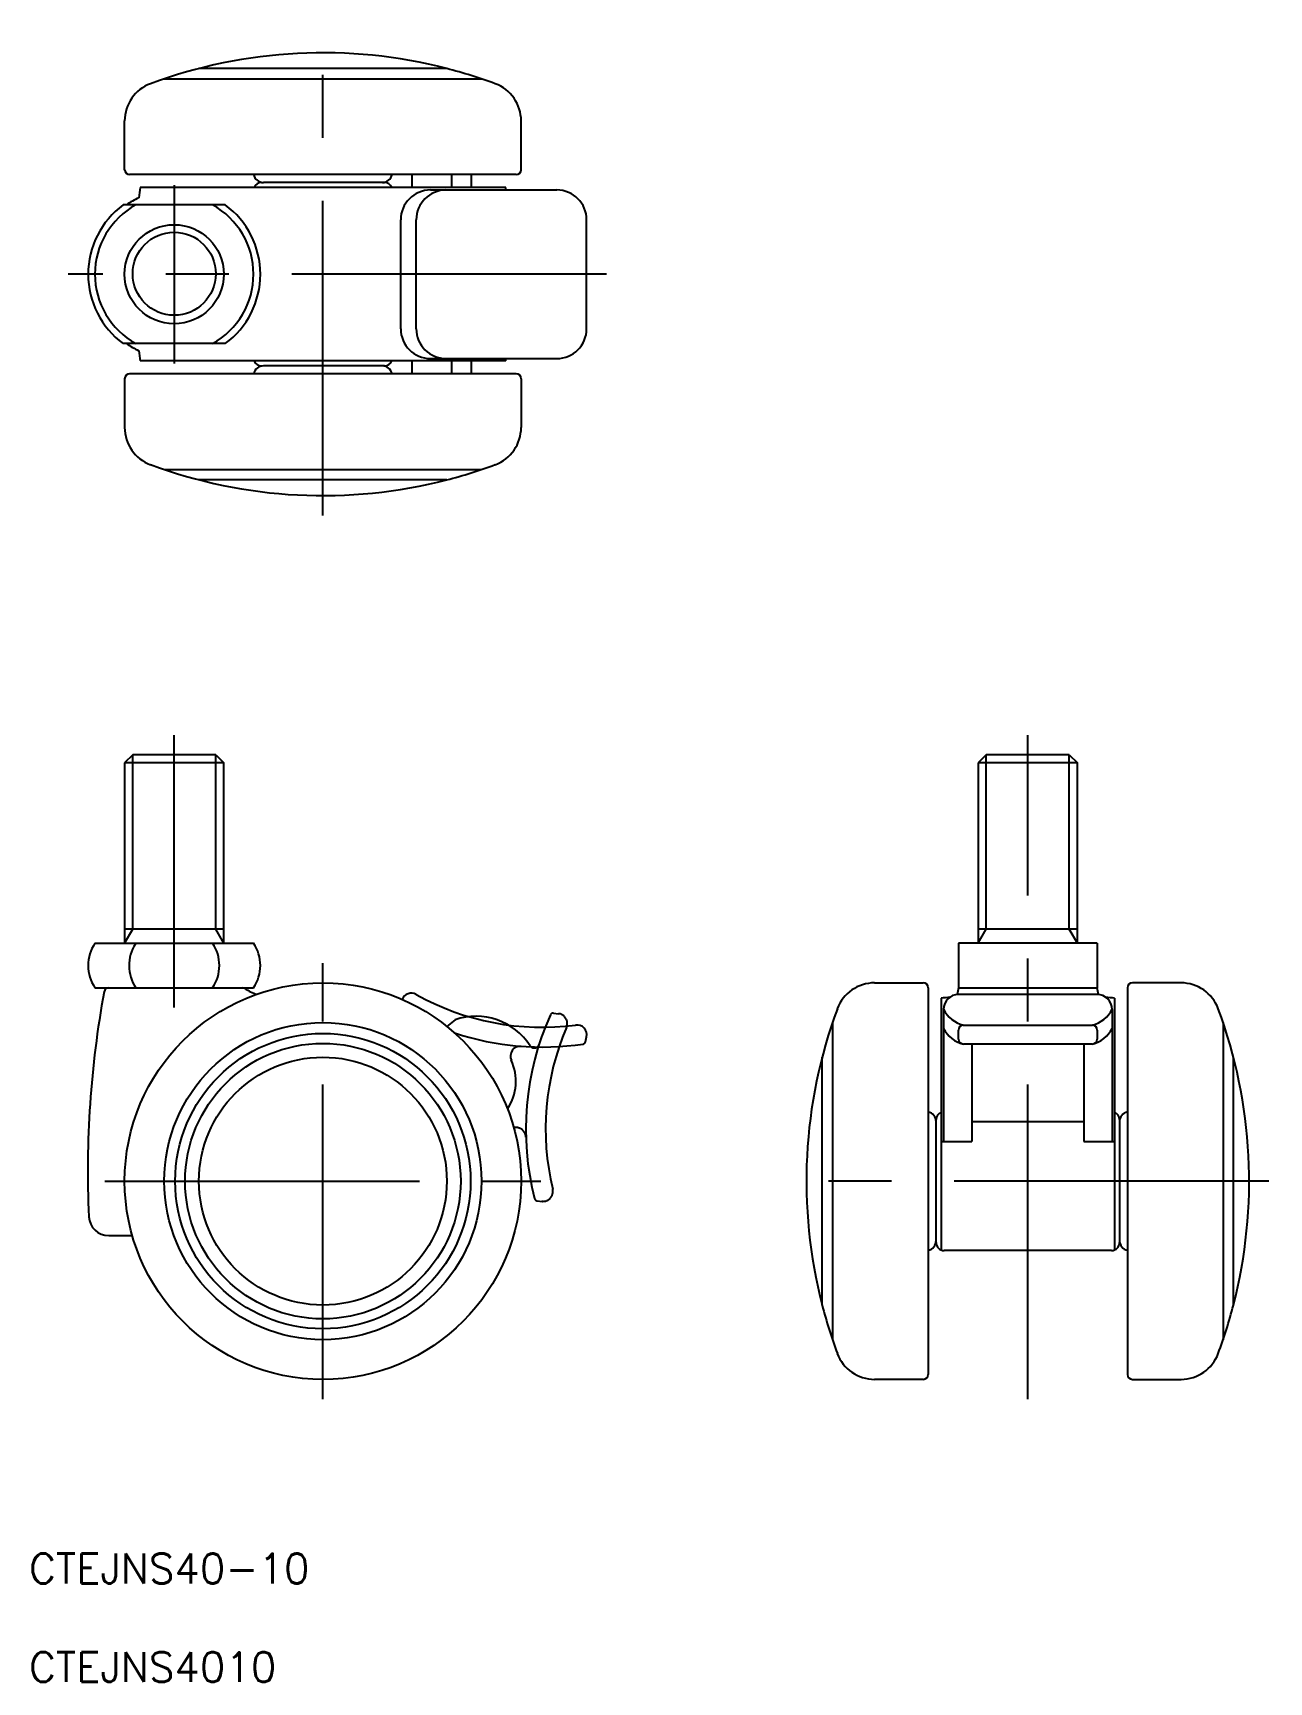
# Model space of a CAD drawing. Extents: x -29 to 95, y -51 to 116.
import ezdxf

# ---------------------------------------------------------------- set-up
doc = ezdxf.new("R2010")
doc.units = 0
doc.linetypes.add('CENTER', pattern=[50.8, 31.75, -6.35, 6.35, -6.35])
doc.linetypes.add('PHANTOM', pattern=[63.5, 31.75, -6.35, 6.35, -6.35, 6.35, -6.35])
doc.layers.get('0').update_dxf_attribs({"linetype": 'CONTINUOUS'})
doc.layers.add('CENTER', color=1, linetype='CENTER')
doc.styles.get("Standard").update_dxf_attribs({"font": 'txt.shx', "height": 3, "bigfont": 'bigfont.shx'})

msp = doc.modelspace()

# ---------------------------------------------------------------- linework, layer by layer
at = {"color": 7, "linetype": 'CONTINUOUS'}
for p, q in [((12.5, 112.24), (-12.5, 112.24)), ((-16, 111.2), (16, 111.2)), ((-20, 102.04), (-20, 106.96)), ((20, 102.04), (20, 106.96)), ((19.5, 101.54), (-19.5, 101.54)), ((9, 100.24), (9, 101.54)), ((13, 100.24), (13, 101.54)), ((15, 100.24), (15, 101.54)), ((18.45, 100.24), (-18.45, 100.24)), ((6.2, 100.74), (-6, 100.74)), ((10.85, 99.99), (23.61, 99.99)), ((-9.85, 98.49), (-20.15, 98.49)), ((7.85, 85.99), (7.85, 96.99)), ((9.42, 85.99), (9.42, 96.99)), ((26.61, 85.99), (26.61, 96.99)), ((-9.85, 84.49), (-20.15, 84.49)), ((18.45, 82.74), (-18.45, 82.74)), ((6.2, 82.24), (-6, 82.24)), ((9, 81.44), (9, 82.74)), ((10.85, 82.99), (23.61, 82.99)), ((13, 81.44), (13, 82.74)), ((15, 81.44), (15, 82.74)), ((-20, 80.94), (-20, 76.03)), ((19.5, 81.44), (-19.5, 81.44)), ((20, 80.94), (20, 76.03)), ((-16, 71.78), (16, 71.78)), ((12.5, 70.74), (-12.5, 70.74)), ((-19.19, 43), (-20, 42.19)), ((-10, 42.19), (-20, 42.19)), ((-20, 42.19), (-20, 24)), ((-10.81, 43), (-19.19, 43)), ((-10.81, 43), (-10, 42.19)), ((-10, 24), (-10, 42.19)), ((66.93, 43), (66.12, 42.19)), ((76.12, 42.19), (66.12, 42.19)), ((66.12, 42.19), (66.12, 24)), ((75.3, 43), (66.93, 43)), ((75.3, 43), (76.12, 42.19)), ((76.12, 24), (76.12, 42.19)), ((-10, 25.41), (-20, 25.41)), ((76.12, 25.41), (66.12, 25.41)), ((-23, 24), (-7, 24)), ((78.12, 24), (64.12, 24)), ((64.12, 24), (64.12, 19.5)), ((78.12, 24), (78.12, 19.5)), ((55.65, 20), (60.57, 20)), ((86.58, 20), (81.67, 20)), ((-23, 19.5), (-7, 19.5)), ((61.07, 19.5), (61.07, -19.5)), ((62.37, 18.45), (62.37, -6.94)), ((64.12, 19.5), (78.12, 19.5)), ((78.12, 18.83), (64.12, 18.83)), ((79.87, 18.45), (79.87, -6.94)), ((81.17, 19.5), (81.17, -19.5)), ((62.62, 17.33), (62.62, 4)), ((79.62, 17.33), (79.62, 4)), ((51.41, 16), (51.41, -16)), ((64.12, 14.74), (64.12, 15.24)), ((64.62, 15.74), (77.62, 15.74)), ((78.12, 15.24), (78.12, 14.33)), ((90.83, 16), (90.83, -16)), ((26.51, 14.06), (26.61, 14.54)), ((64.12, 14.33), (64.12, 14.74)), ((77.62, 13.83), (64.62, 13.83)), ((65.47, 13.83), (65.47, 4)), ((76.77, 13.83), (76.77, 4)), ((50.37, -12.5), (50.37, 12.5)), ((91.87, -12.5), (91.87, 12.5)), ((61.87, -6.2), (61.87, 6.2)), ((65.47, 6), (76.77, 6)), ((80.37, 6.2), (80.37, -6.2)), ((62.37, 4), (65.47, 4)), ((76.77, 4), (79.87, 4)), ((-21.61, -5.5), (-19.23, -5.5)), ((79.57, -7), (62.67, -7)), ((60.57, -20), (55.65, -20)), ((81.67, -20), (86.58, -20))]:
    msp.add_line(p, q, dxfattribs=at)
at = {"color": 3, "linetype": 'CONTINUOUS'}
for p, q in [((-19.19, 25.41), (-19.19, 43)), ((-10.81, 25.41), (-10.81, 43)), ((66.93, 25.41), (66.93, 43)), ((75.3, 25.41), (75.3, 43)), ((-20, 24), (-19.19, 25.41)), ((-10, 24), (-10.81, 25.41)), ((66.12, 24), (66.93, 25.41)), ((76.12, 24), (75.3, 25.41))]:
    msp.add_line(p, q, dxfattribs=at)
at = {"color": 3, "linetype": 'PHANTOM'}
for p, q in [((23.26, 16.95), (23.77, 16.89)), ((13.33, 16.28), (12.5, 15.61)), ((21.62, -1.98), (22.11, -2.04))]:
    msp.add_line(p, q, dxfattribs=at)
at = {"color": 7, "linetype": 'CONTINUOUS'}
for centre, radius in [((-15, 91.49), 5), ((0, 0), 20), ((0, 0), 16), ((0, 0), 14.9), ((0, 0), 13.9), ((0, 0), 12.5)]:
    msp.add_circle(centre, radius, dxfattribs=at)
at = {"color": 3, "linetype": 'CONTINUOUS'}
msp.add_circle((-15, 91.54), 4.19, dxfattribs=at)
at = {"color": 7, "linetype": 'CONTINUOUS'}
for centre, radius, start, end in [((0, 63.83), 50, 75.5225, 110.3544), ((0, 63.83), 50, 69.6456, 75.5225), ((-16, 106.96), 4, 110.3544, 180), ((16, 106.96), 4, 0, 69.6456), ((-19.5, 102.04), 0.5, 180, 270), ((-6, 101.74), 1, 191.537, 270), ((6, 101.74), 1, 270, 348.463), ((19.5, 102.04), 0.5, 270, 360), ((51, 91.49), 70, 172.8192, 173.6747), ((-6.2, 99.94), 0.8, 90, 157.9757), ((6.2, 99.94), 0.8, 22.0243, 90), ((10.85, 96.99), 3, 90, 180), ((12.42, 96.99), 3, 90, 180), ((-51, 91.49), 70, 6.9746, 7.1808), ((23.61, 96.99), 3, 0, 90), ((-15, 91.49), 8.69, 126.366, 233.634), ((-15, 91.49), 8, 118.955, 241.045), ((-15, 91.49), 8.5, 114.8633, 124.5603), ((-15, 91.49), 8, 298.955, 61.045), ((-15, 91.49), 8.69, 306.366, 53.634), ((10.85, 85.99), 3, 180, 270), ((12.42, 85.99), 3, 180, 270), ((23.61, 85.99), 3, 270, 360), ((-15, 91.49), 8.5, 235.4397, 245.1367), ((51, 91.49), 70, 186.3253, 187.1808), ((-6, 81.24), 1, 90, 168.463), ((-6.2, 83.04), 0.8, 202.0243, 270), ((6, 81.24), 1, 11.537, 90), ((6.2, 83.04), 0.8, 270, 337.9757), ((-51, 91.49), 70, 352.8192, 353.0254), ((-19.5, 80.94), 0.5, 90, 180), ((19.5, 80.94), 0.5, 0, 90), ((-16, 76.03), 4, 180, 249.6456), ((16, 76.03), 4, 290.3544, 360), ((0, 119.16), 50, 249.6456, 284.4775), ((0, 119.16), 50, 284.4775, 290.3544), ((-19.69, 21.75), 4, 145.7711, 214.2289), ((-15.56, 21.75), 4, 146.8323, 214.2289), ((-14.44, 21.75), 4, 325.7711, 34.2289), ((-10.31, 21.75), 4, 325.7711, 34.2289), ((55.65, 16), 4, 90, 159.6456), ((60.57, 19.5), 0.5, 0, 90), ((81.67, 19.5), 0.5, 90, 180), ((86.58, 16), 4, 20.3544, 90), ((76.28, 1.06), 100, 169.6115, 182.6658), ((-21.58, 19), 0.5, 90, 169.6115), ((-8.14, 19), 0.5, 58.5371, 90), ((-4.75, 24.54), 6, 238.5371, 251.4143), ((8.93, 17.96), 1, 60.7647, 158.2281), ((22.12, 41.52), 26, 240.7647, 277.4712), ((71.12, -51), 70, 96.4491, 97.1808), ((64.12, 17.33), 1.5, 90, 180), ((162.4, 1.06), 100, 169.3726, 169.7661), ((-20.17, 1.06), 100, 10.2339, 10.6274), ((78.12, 17.33), 1.5, 0, 90), ((71.12, -51), 70, 82.8192, 83.5509), ((98.78, 0), 50, 159.6456, 194.4775), ((65.31, 18.66), 3, 206.285, 256.7067), ((76.93, 18.66), 3, 283.2933, 333.715), ((43.45, 0), 50, 345.5225, 20.3544), ((25.63, 14.75), 1, 348, 97.4712), ((65.31, 16.74), 3, 206.285, 256.7067), ((64.62, 15.24), 0.5, 90, 180), ((77.62, 15.24), 0.5, 0, 90), ((76.93, 16.74), 3, 283.2933, 333.715), ((22.12, 41.52), 28, 251.6123, 278.4984), ((19.92, 12.6), 1, 85.6522, 204.7808), ((26.21, 14.12), 0.3, 278.4984, 348), ((64.62, 14.33), 0.5, 180, 270), ((77.62, 14.33), 0.5, 270, 360), ((14.47, 10.09), 5, 326.0546, 24.7808), ((60.87, 6), 1, 0, 78.463), ((62.67, 6.2), 0.8, 112.0243, 180), ((79.57, 6.2), 0.8, 0, 67.9757), ((81.37, 6), 1, 101.537, 180), ((-21.61, -3.5), 2, 182.6658, 270), ((60.87, -6), 1, 281.537, 360), ((62.67, -6.2), 0.8, 180, 270), ((79.57, -6.2), 0.8, 270, 360), ((81.37, -6), 1, 180, 258.463), ((98.78, 0), 50, 194.4775, 200.3544), ((43.45, 0), 50, 339.6456, 345.5225), ((55.65, -16), 4, 200.3544, 270), ((86.58, -16), 4, 270, 339.6456), ((60.57, -19.5), 0.5, 270, 360), ((81.67, -19.5), 0.5, 180, 270)]:
    msp.add_arc(centre, radius, start, end, dxfattribs=at)
at = {"color": 3, "linetype": 'PHANTOM'}
for centre, radius, start, end in [((48.47, 5.25), 28, 155.6948, 194.4984), ((23.23, 16.65), 0.3, 84, 155.6948), ((23.66, 15.9), 1, 336.7647, 84), ((15.45, 10.13), 6.5, 32.886, 109.0517), ((48.47, 5.25), 26, 156.7647, 193.4712), ((21.33, 13.93), 0.5, 212.886, 342.256), ((19.48, 4.41), 1, 1.6522, 102.8927), ((22.21, -1.04), 1, 264, 13.4712), ((21.65, -1.69), 0.3, 194.4984, 264)]:
    msp.add_arc(centre, radius, start, end, dxfattribs=at)
at = {"layer": 'CENTER', "color": 1, "linetype": 'CENTER'}
for p, q in [((0, 67.16), (0, 115.83)), ((-15, 100.49), (-15, 82.49)), ((28.61, 91.49), (-25.69, 91.49)), ((-15, 17.5), (-15, 45)), ((71.12, -22), (71.12, 45)), ((0, -22), (0, 22)), ((-22, 0), (22, 0)), ((95.45, 0), (46.78, 0))]:
    msp.add_line(p, q, dxfattribs=at)

# ---------------------------------------------------------------- texts
at = {"color": 7, "linetype": 'CONTINUOUS'}
for s, p in [('CTEJNS40-10', (-29.64, -40.58)), ('CTEJNS4010', (-29.64, -50.53))]:
    msp.add_text(s, height=3, dxfattribs=at).set_placement(p)

doc.saveas('drawing.dxf')
